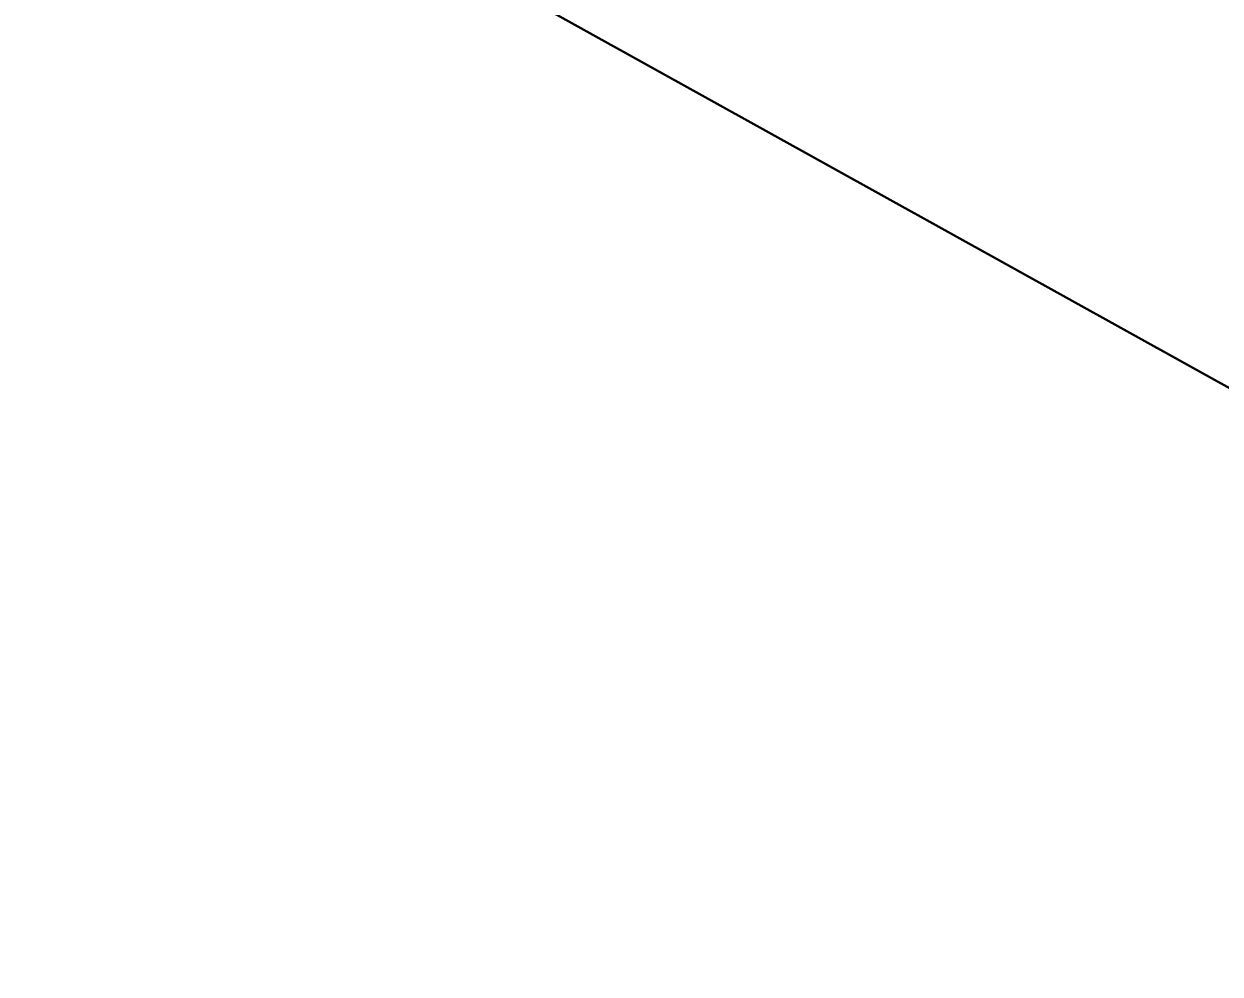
# Model space of a CAD drawing. Header units: metres. Extents: x -2743 to 126, y 13385 to 13916.
# Drawn here: x -1900.81023 to -1900.8023, y 13646.07175 to 13646.07805 of the extents above; entities that cross this region are included whole.
import ezdxf

# ---------------------------------------------------------------- set-up
doc = ezdxf.new("R2010")
doc.units = ezdxf.units.M
for name, color, linetype in [('link-улица Берзарина_Покрытия — Новые$0$ДВ_ПП_Газон_Р', 7, 'Continuous'), ('link-улица Берзарина_Покрытия — Новые$0$ДВ_ПП_Тип6_У_ТР_3м за счет Газона', 7, 'Continuous'), ('output[1-12]_3_ДЖКХ-24_03233tp$0$Горизонтали', 7, 'Continuous')]:
    doc.layers.add(name, color=color, linetype=linetype)

msp = doc.modelspace()

# ---------------------------------------------------------------- linework, layer by layer
at = {"layer": 'link-улица Берзарина_Покрытия — Новые$0$ДВ_ПП_Газон_Р'}
msp.add_lwpolyline([(-1901.274, 13646.798), (-1910.327167, 13651.851744), (-1910.496933, 13651.618314), (-1907.920061, 13650.10704), (-1905.331341, 13648.616245), (-1902.730895, 13647.145999), (-1900.118847, 13645.69637), (-1899.965423, 13646.081393), (-1901.274, 13646.798)], close=True, dxfattribs=at)
at = {"layer": 'link-улица Берзарина_Покрытия — Новые$0$ДВ_ПП_Тип6_У_ТР_3м за счет Газона'}
msp.add_lwpolyline([(-1910.496933, 13651.618314), (-1911.215775, 13650.629902), (-1910.589737, 13650.280429), (-1908.47991, 13649.102661), (-1906.370082, 13647.924893), (-1904.260254, 13646.747125), (-1902.150426, 13645.569357), (-1900.524706, 13644.677849), (-1900.118847, 13645.69637), (-1902.730895, 13647.145999), (-1905.331341, 13648.616245), (-1907.920061, 13650.10704), (-1910.496933, 13651.618314)], close=True, dxfattribs=at)

# ---------------------------------------------------------------- texts
at = {"layer": 'output[1-12]_3_ДЖКХ-24_03233tp$0$Горизонтали'}
msp.add_text('152.56', height=1.2, dxfattribs=at).set_placement((-1901.5807495, 13645.7207298))

doc.saveas('drawing.dxf')
